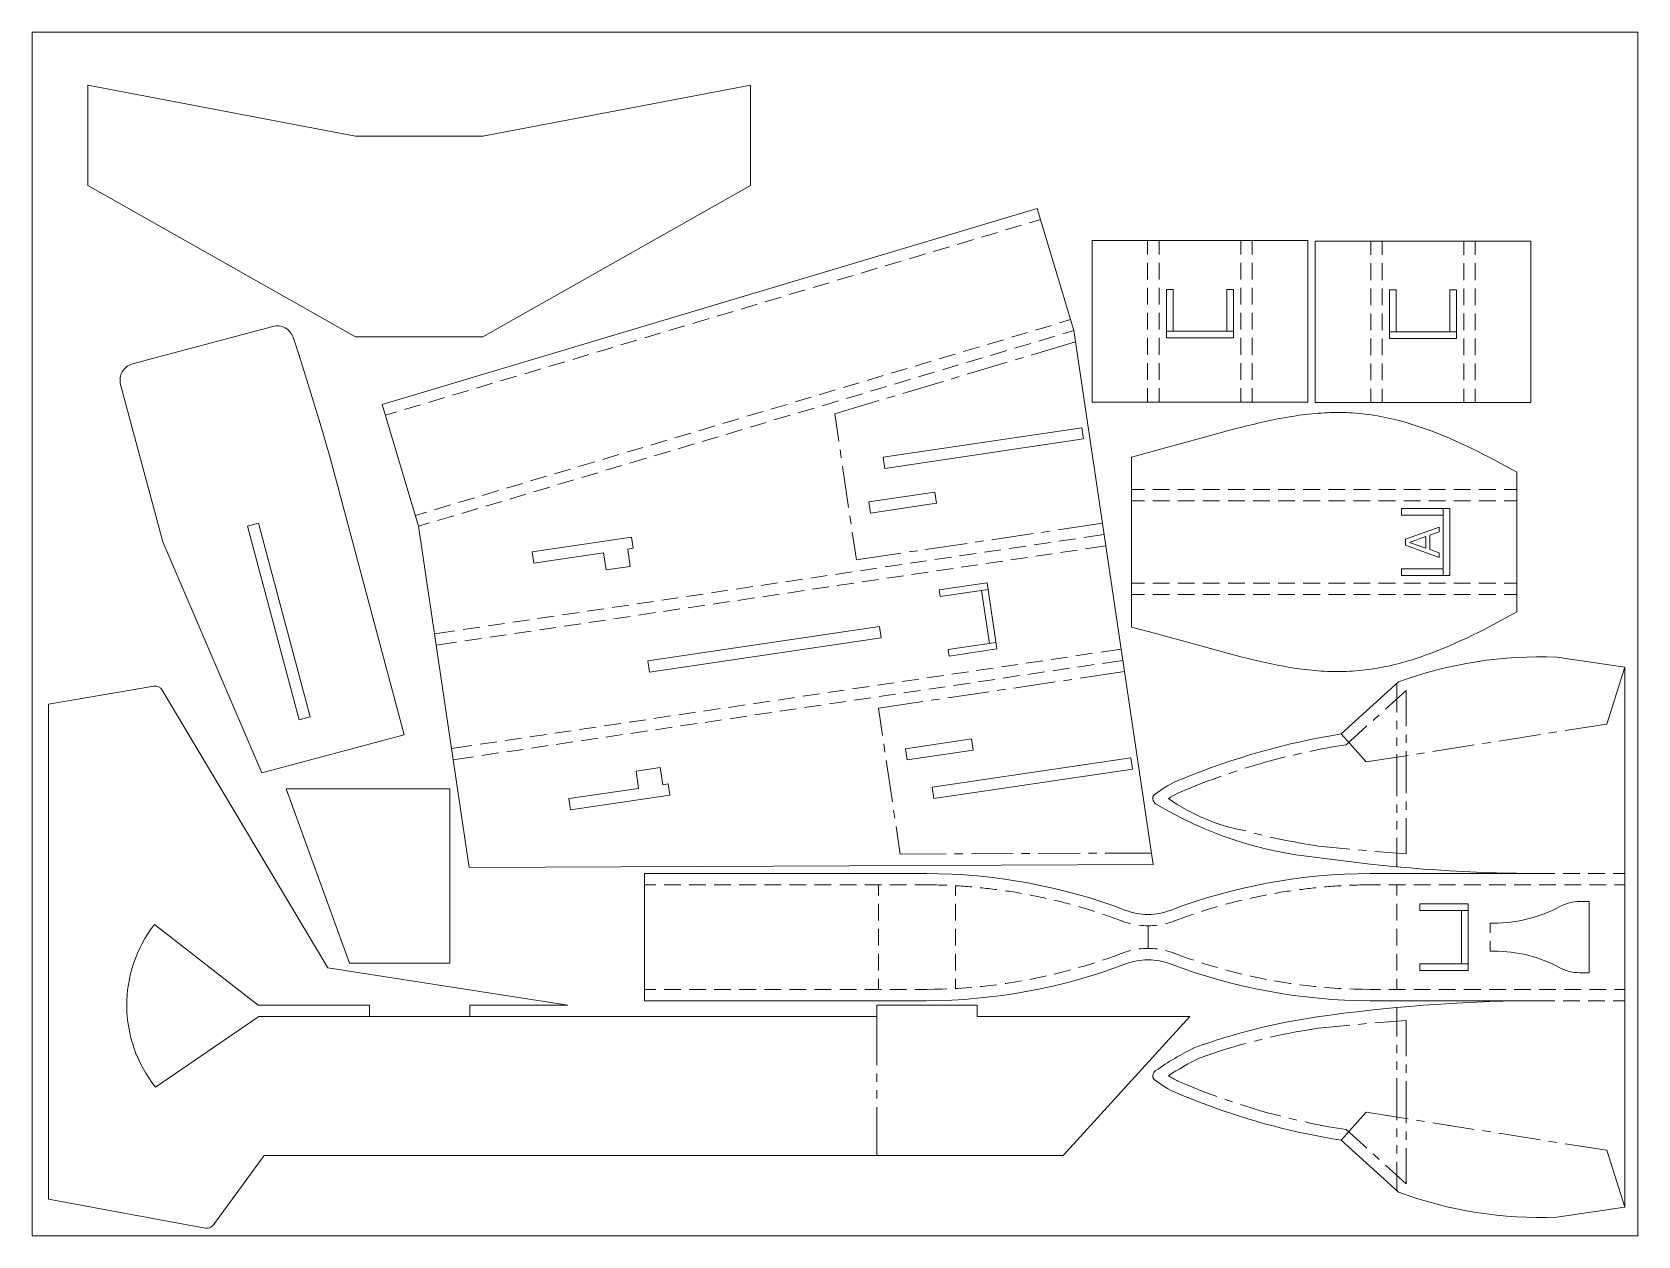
# Model space of a CAD drawing. Header units: inches. Extents: x 0 to 24, y 0 to 18.
import ezdxf

# ---------------------------------------------------------------- set-up
doc = ezdxf.new("R2010")
doc.units = ezdxf.units.IN
doc.header["$MEASUREMENT"] = 0
for name, color, linetype in [('PDF_01 CUT', 7, 'Continuous'), ('PDF_02 SCORE', 1, 'Continuous'), ('PDF_03 CREASE', 5, 'Continuous'), ('PDF_05 REFERENCE', 3, 'Continuous'), ('PDF_91 IMPORT', 7, 'Continuous')]:
    doc.layers.add(name, color=color, linetype=linetype)
doc.layers.add('PDF_23 NOTES', color=144, linetype='Continuous', true_color=0x007094)

msp = doc.modelspace()

# ---------------------------------------------------------------- linework, layer by layer
at = {"lineweight": 0}
for p, q in [((0, 0), (0, 18)), ((0, 18), (24, 18)), ((24, 18), (24, 0)), ((24, 0), (0, 0))]:
    msp.add_line(p, q, dxfattribs=at)
at = {"layer": 'PDF_01 CUT', "color": 18, "lineweight": 0, "true_color": 0x000000}
for points in [[(4.834, 16.442), (0.834, 17.208), (0.834, 15.708), (4.834, 13.441), (6.736, 13.441), (10.737, 15.708), (10.737, 17.208), (6.736, 16.442)], [(16.754, 5.555), (15.569, 13.538), (15.024, 15.36), (5.232, 12.433), (5.777, 10.611), (6.534, 5.511)], [(15.843, 14.883), (19.066, 14.883), (19.066, 12.469), (15.843, 12.469)], [(19.178, 14.874), (22.4, 14.874), (22.4, 12.461), (19.178, 12.461)], [(16.433, 9.104), (16.433, 11.645), (16.796, 11.743), (16.977, 11.793), (17.158, 11.843), (17.521, 11.943), (17.702, 11.993), (17.883, 12.042), (17.974, 12.066), (18.065, 12.09), (18.157, 12.112), (18.248, 12.135), (18.339, 12.156), (18.431, 12.177), (18.523, 12.197), (18.615, 12.215), (18.707, 12.233), (18.8, 12.249), (18.893, 12.263), (18.939, 12.27), (18.986, 12.277), (19.032, 12.283), (19.079, 12.288), (19.126, 12.293), (19.173, 12.297), (19.22, 12.301), (19.267, 12.304), (19.314, 12.307), (19.36, 12.309), (19.407, 12.31), (19.455, 12.312), (19.502, 12.312), (19.548, 12.312), (19.595, 12.311), (19.642, 12.31), (19.69, 12.308), (19.736, 12.305), (19.783, 12.301), (19.83, 12.298), (19.877, 12.293), (19.924, 12.288), (19.97, 12.282), (20.017, 12.275), (20.063, 12.268), (20.11, 12.26), (20.156, 12.252), (20.202, 12.243), (20.248, 12.233), (20.294, 12.223), (20.34, 12.213), (20.385, 12.202), (20.431, 12.19), (20.477, 12.178), (20.522, 12.165), (20.567, 12.152), (20.612, 12.138), (20.657, 12.125), (20.702, 12.11), (20.746, 12.095), (20.835, 12.064), (20.923, 12.032), (21.011, 11.997), (21.098, 11.962), (21.185, 11.926), (21.271, 11.888), (21.356, 11.85), (21.441, 11.81), (21.526, 11.769), (21.611, 11.727), (21.695, 11.685), (21.778, 11.642), (21.861, 11.599), (21.944, 11.555), (22.027, 11.51), (22.191, 11.418), (22.191, 9.331), (22.027, 9.24), (21.944, 9.195), (21.861, 9.151), (21.778, 9.107), (21.695, 9.064), (21.611, 9.022), (21.526, 8.981), (21.441, 8.94), (21.356, 8.901), (21.271, 8.862), (21.185, 8.824), (21.098, 8.788), (21.011, 8.752), (20.923, 8.718), (20.835, 8.686), (20.746, 8.655), (20.702, 8.64), (20.657, 8.625), (20.612, 8.611), (20.567, 8.598), (20.522, 8.585), (20.477, 8.572), (20.431, 8.56), (20.385, 8.548), (20.34, 8.537), (20.294, 8.526), (20.248, 8.516), (20.202, 8.507), (20.156, 8.498), (20.11, 8.49), (20.063, 8.482), (20.017, 8.475), (19.97, 8.468), (19.924, 8.462), (19.877, 8.457), (19.83, 8.453), (19.783, 8.448), (19.736, 8.445), (19.69, 8.442), (19.642, 8.44), (19.595, 8.439), (19.548, 8.438), (19.502, 8.438), (19.455, 8.438), (19.407, 8.439), (19.36, 8.441), (19.314, 8.443), (19.267, 8.446), (19.22, 8.449), (19.173, 8.453), (19.126, 8.457), (19.079, 8.462), (19.032, 8.468), (18.986, 8.473), (18.939, 8.479), (18.893, 8.486), (18.8, 8.501), (18.707, 8.517), (18.615, 8.534), (18.523, 8.553), (18.431, 8.573), (18.339, 8.593), (18.248, 8.615), (18.157, 8.637), (18.065, 8.66), (17.974, 8.683), (17.883, 8.708), (17.702, 8.756), (17.521, 8.806), (17.158, 8.907), (16.977, 8.957), (16.796, 9.006)], [(12.744, 11.476), (12.719, 11.644), (15.687, 12.085), (15.712, 11.916)], [(12.53, 10.808), (13.519, 10.955), (13.494, 11.123), (12.505, 10.976)], [(3.382, 10.658), (3.218, 10.614), (3.993, 7.716), (4.157, 7.76)], [(8.985, 10.282), (8.903, 10.27), (8.941, 10.011), (8.58, 9.958), (8.542, 10.216), (7.501, 10.061), (7.476, 10.23), (8.96, 10.45)], [(9.228, 8.431), (12.69, 8.945), (12.665, 9.113), (9.203, 8.6)], [(13.053, 7.284), (14.042, 7.431), (14.067, 7.263), (13.078, 7.116)], [(9.508, 6.758), (9.426, 6.746), (9.387, 7.004), (9.027, 6.951), (9.065, 6.692), (8.024, 6.538), (8.049, 6.37), (9.533, 6.59)], [(13.452, 6.708), (13.477, 6.54), (16.445, 6.98), (16.42, 7.148)], [(6.243, 6.687), (3.797, 6.687), (4.746, 4.079), (6.243, 4.079)]]:
    msp.add_lwpolyline(points, close=True, dxfattribs=at)
for points in [[(3.598, 13.6, -0.397519), (3.901, 13.436), (3.985, 13.18), (4.067, 12.923), (4.148, 12.666), (4.227, 12.408), (4.305, 12.15), (4.381, 11.891), (4.456, 11.632), (5.562, 7.494), (3.431, 6.923), (1.953, 10.377), (1.323, 12.732, -0.414214), (1.5, 13.038), (3.598, 13.6)], [(22.787, 0.28), (23.804, 0.432), (23.804, 8.502), (22.787, 8.654, 0.098758), (20.423, 8.283), (19.563, 7.505, 0.058742), (17.194, 6.834, 0.084087), (16.77, 6.594, 0.273463), (16.75, 6.531, 0.161172), (16.792, 6.463, 0.112047), (19.205, 5.66), (19.403, 5.633), (19.601, 5.607), (19.798, 5.583), (19.997, 5.56), (20.195, 5.539), (20.394, 5.52), (20.592, 5.502), (20.791, 5.486), (20.99, 5.472), (21.189, 5.46), (21.389, 5.449), (21.588, 5.44), (21.787, 5.432), (21.987, 5.426), (22.186, 5.422), (22.385, 5.419), (22.585, 5.418), (19.997, 5.418, 0.089931), (17.01, 4.868, -0.102971), (16.684, 4.808)], [(1.946, 8.162, 0.310533), (1.817, 8.221), (0.247, 7.95), (0.245, 0.551), (2.587, 0.116, 0.288332), (2.711, 0.165)], [(13.362, 5.418), (9.154, 5.418), (9.154, 3.516), (13.362, 3.516, 0.08976), (16.349, 4.067, -0.102971), (16.675, 4.127), (16.684, 4.127, -0.102971), (17.009, 4.067, 0.0898), (19.997, 3.516), (22.585, 3.516), (22.385, 3.515), (22.186, 3.513), (21.987, 3.509), (21.787, 3.503), (21.588, 3.495), (21.389, 3.486), (21.189, 3.475), (20.99, 3.462), (20.791, 3.448), (20.592, 3.432), (20.394, 3.415), (20.195, 3.395), (19.997, 3.374), (19.798, 3.352), (19.601, 3.328), (19.403, 3.302), (19.205, 3.274)], [(16.676, 4.808, -0.102971), (16.349, 4.868, 0.089931), (13.362, 5.419)], [(21.79, 4.258), (21.846, 4.259, -0.123801), (22.835, 4.01, 0.1238), (23.13, 3.935), (23.27, 3.935), (23.27, 4.999), (23.131, 4.999, 0.1238), (22.835, 4.925, -0.123801), (21.846, 4.677), (21.79, 4.677)], [(1.827, 4.655, 0.34582), (1.843, 2.225), (3.387, 3.28), (12.624, 3.28), (12.624, 3.45), (14.124, 3.45), (14.124, 3.28), (17.302, 3.28), (15.412, 1.2), (3.467, 1.2), (2.71, 0.165)], [(16.792, 2.472, 0.161172), (16.75, 2.404, 0.273463), (16.77, 2.341, 0.084087), (17.194, 2.101), (17.314, 2.052), (17.435, 2.004), (17.556, 1.958), (17.678, 1.914), (17.801, 1.87), (17.924, 1.829), (18.047, 1.789), (18.172, 1.75), (18.296, 1.714), (18.421, 1.678), (18.547, 1.645), (18.673, 1.612), (18.799, 1.581), (18.925, 1.552), (19.052, 1.525), (19.18, 1.499), (19.307, 1.474), (19.435, 1.451), (19.563, 1.43), (20.423, 0.652)]]:
    msp.add_lwpolyline(points, format="xyb", dxfattribs=at)
for points in [[(6.543, 3.28), (6.543, 3.45), (8.008, 3.45), (4.421, 4.006), (1.946, 8.162)], [(16.683, 4.807), (16.675, 4.807)], [(1.827, 4.655), (3.381, 3.45), (5.043, 3.45), (5.043, 3.28)]]:
    msp.add_lwpolyline(points, dxfattribs=at)
for centre, radius, start, end in [((20.56, -6.014), 9.386, 98.2947, 109.8248), ((19.432, -1.34), 4.636, 116.3177, 124.7003), ((22.537, 6.39), 6.114, 249.7851, 272.3456)]:
    msp.add_arc(centre, radius, start, end, dxfattribs=at)
at = {"layer": 'PDF_02 SCORE', "lineweight": 0}
for points in [[(14.908, 15.148), (15.073, 15.197)], [(13.83, 14.826), (14.069, 14.897)], [(14.189, 14.933), (14.429, 15.005)], [(14.549, 15.041), (14.788, 15.112)], [(16.673, 14.676), (16.673, 14.707), (16.673, 14.743), (16.673, 14.779), (16.673, 14.814), (16.673, 14.849), (16.673, 14.883)], [(16.843, 14.676), (16.843, 14.709), (16.843, 14.744), (16.843, 14.78), (16.843, 14.815), (16.843, 14.849), (16.843, 14.883)], [(18.065, 14.676), (18.065, 14.709), (18.065, 14.744), (18.065, 14.78), (18.065, 14.815), (18.065, 14.849), (18.065, 14.883)], [(18.235, 14.676), (18.235, 14.707), (18.235, 14.743), (18.235, 14.779), (18.235, 14.814), (18.235, 14.849), (18.235, 14.883)], [(13.111, 14.611), (13.351, 14.683)], [(13.471, 14.718), (13.71, 14.79)], [(20.008, 14.668), (20.008, 14.699), (20.008, 14.735), (20.008, 14.771), (20.008, 14.806), (20.008, 14.841), (20.008, 14.874)], [(20.178, 14.668), (20.178, 14.7), (20.178, 14.736), (20.178, 14.772), (20.178, 14.806), (20.178, 14.841), (20.178, 14.874)], [(21.4, 14.668), (21.4, 14.7), (21.4, 14.736), (21.4, 14.772), (21.4, 14.806), (21.4, 14.841), (21.4, 14.874)], [(21.57, 14.668), (21.57, 14.699), (21.57, 14.735), (21.57, 14.771), (21.57, 14.806), (21.57, 14.841), (21.57, 14.874)], [(12.393, 14.396), (12.632, 14.468)], [(12.752, 14.504), (12.991, 14.575)], [(16.673, 14.301), (16.673, 14.355), (16.673, 14.436), (16.673, 14.476), (16.673, 14.516), (16.673, 14.551)], [(16.843, 14.301), (16.843, 14.358), (16.843, 14.439), (16.843, 14.479), (16.843, 14.519), (16.843, 14.551)], [(18.065, 14.301), (18.065, 14.358), (18.065, 14.439), (18.065, 14.479), (18.065, 14.519), (18.065, 14.551)], [(18.235, 14.301), (18.235, 14.355), (18.235, 14.436), (18.235, 14.476), (18.235, 14.516), (18.235, 14.551)], [(20.008, 14.293), (20.008, 14.346), (20.008, 14.428), (20.008, 14.468), (20.008, 14.508), (20.008, 14.543)], [(20.178, 14.293), (20.178, 14.35), (20.178, 14.431), (20.178, 14.471), (20.178, 14.51), (20.178, 14.543)], [(21.4, 14.293), (21.4, 14.35), (21.4, 14.431), (21.4, 14.471), (21.4, 14.51), (21.4, 14.543)], [(21.57, 14.293), (21.57, 14.346), (21.57, 14.428), (21.57, 14.468), (21.57, 14.508), (21.57, 14.543)], [(11.674, 14.181), (11.914, 14.253)], [(12.033, 14.289), (12.273, 14.36)], [(16.673, 13.926), (16.673, 13.932), (16.673, 14.018), (16.673, 14.103), (16.673, 14.176)], [(16.843, 13.926), (16.843, 13.936), (16.843, 14.021), (16.843, 14.107), (16.843, 14.176)], [(18.065, 13.926), (18.065, 13.936), (18.065, 14.021), (18.065, 14.107), (18.065, 14.176)], [(18.235, 13.926), (18.235, 13.932), (18.235, 14.018), (18.235, 14.103), (18.235, 14.176)], [(20.008, 13.918), (20.008, 13.923), (20.008, 14.009), (20.008, 14.095), (20.008, 14.168)], [(20.178, 13.918), (20.178, 13.927), (20.178, 14.013), (20.178, 14.099), (20.178, 14.168)], [(21.4, 13.918), (21.4, 13.927), (21.4, 14.013), (21.4, 14.099), (21.4, 14.168)], [(21.57, 13.918), (21.57, 13.923), (21.57, 14.009), (21.57, 14.095), (21.57, 14.168)], [(10.596, 13.859), (10.836, 13.931)], [(10.955, 13.967), (11.195, 14.038)], [(11.315, 14.074), (11.554, 14.146)], [(9.877, 13.644), (10.117, 13.716)], [(10.237, 13.752), (10.476, 13.823)], [(15.355, 13.651), (15.52, 13.701)], [(16.673, 13.551), (16.673, 13.588), (16.673, 13.673), (16.673, 13.759), (16.673, 13.801)], [(16.843, 13.551), (16.843, 13.591), (16.843, 13.677), (16.843, 13.763), (16.843, 13.801)], [(18.065, 13.551), (18.065, 13.591), (18.065, 13.677), (18.065, 13.763), (18.065, 13.801)], [(18.235, 13.551), (18.235, 13.588), (18.235, 13.673), (18.235, 13.759), (18.235, 13.801)], [(20.008, 13.543), (20.008, 13.579), (20.008, 13.665), (20.008, 13.751), (20.008, 13.793)], [(20.178, 13.543), (20.178, 13.583), (20.178, 13.668), (20.178, 13.754), (20.178, 13.793)], [(21.4, 13.543), (21.4, 13.583), (21.4, 13.668), (21.4, 13.754), (21.4, 13.793)], [(21.57, 13.543), (21.57, 13.579), (21.57, 13.665), (21.57, 13.751), (21.57, 13.793)], [(9.159, 13.43), (9.398, 13.501)], [(9.518, 13.537), (9.758, 13.609)], [(14.637, 13.436), (14.876, 13.508)], [(14.996, 13.544), (15.235, 13.615)], [(15.045, 13.381), (15.284, 13.453)], [(15.404, 13.488), (15.569, 13.538)], [(8.44, 13.215), (8.68, 13.286)], [(8.799, 13.322), (9.039, 13.394)], [(13.918, 13.222), (14.158, 13.293)], [(14.277, 13.329), (14.517, 13.401)], [(14.326, 13.166), (14.566, 13.238)], [(14.685, 13.274), (14.925, 13.345)], [(16.673, 13.176), (16.673, 13.215), (16.673, 13.255), (16.673, 13.336), (16.673, 13.419), (16.673, 13.426)], [(16.843, 13.176), (16.843, 13.177), (16.843, 13.217), (16.843, 13.257), (16.843, 13.339), (16.843, 13.422), (16.843, 13.426)], [(18.065, 13.176), (18.065, 13.177), (18.065, 13.217), (18.065, 13.257), (18.065, 13.339), (18.065, 13.422), (18.065, 13.426)], [(18.235, 13.176), (18.235, 13.215), (18.235, 13.255), (18.235, 13.336), (18.235, 13.419), (18.235, 13.426)], [(20.008, 13.168), (20.008, 13.206), (20.008, 13.246), (20.008, 13.328), (20.008, 13.411), (20.008, 13.418)], [(20.178, 13.168), (20.178, 13.169), (20.178, 13.208), (20.178, 13.249), (20.178, 13.331), (20.178, 13.413), (20.178, 13.418)], [(21.4, 13.168), (21.4, 13.169), (21.4, 13.208), (21.4, 13.249), (21.4, 13.331), (21.4, 13.413), (21.4, 13.418)], [(21.57, 13.168), (21.57, 13.206), (21.57, 13.246), (21.57, 13.328), (21.57, 13.411), (21.57, 13.418)], [(7.362, 12.892), (7.601, 12.964)], [(7.721, 13), (7.961, 13.071)], [(8.08, 13.107), (8.32, 13.179)], [(12.84, 12.899), (13.08, 12.971)], [(13.199, 13.007), (13.439, 13.078)], [(13.559, 13.114), (13.798, 13.186)], [(13.607, 12.951), (13.847, 13.023)], [(13.967, 13.059), (14.206, 13.13)], [(16.673, 12.801), (16.673, 12.808), (16.673, 12.842), (16.673, 12.876), (16.673, 12.911), (16.673, 12.948), (16.673, 12.984), (16.673, 13.021), (16.673, 13.051)], [(16.843, 12.801), (16.843, 12.809), (16.843, 12.843), (16.843, 12.878), (16.843, 12.913), (16.843, 12.949), (16.843, 12.985), (16.843, 13.023), (16.843, 13.051)], [(18.065, 12.801), (18.065, 12.809), (18.065, 12.843), (18.065, 12.878), (18.065, 12.913), (18.065, 12.949), (18.065, 12.985), (18.065, 13.023), (18.065, 13.051)], [(18.235, 12.801), (18.235, 12.808), (18.235, 12.842), (18.235, 12.876), (18.235, 12.911), (18.235, 12.948), (18.235, 12.984), (18.235, 13.021), (18.235, 13.051)], [(20.008, 12.793), (20.008, 12.8), (20.008, 12.833), (20.008, 12.868), (20.008, 12.903), (20.008, 12.939), (20.008, 12.976), (20.008, 13.013), (20.008, 13.043)], [(20.178, 12.793), (20.178, 12.801), (20.178, 12.835), (20.178, 12.869), (20.178, 12.905), (20.178, 12.941), (20.178, 12.977), (20.178, 13.014), (20.178, 13.043)], [(21.4, 12.793), (21.4, 12.801), (21.4, 12.835), (21.4, 12.869), (21.4, 12.905), (21.4, 12.941), (21.4, 12.977), (21.4, 13.014), (21.4, 13.043)], [(21.57, 12.793), (21.57, 12.8), (21.57, 12.833), (21.57, 12.868), (21.57, 12.903), (21.57, 12.939), (21.57, 12.976), (21.57, 13.013), (21.57, 13.043)], [(6.643, 12.678), (6.883, 12.749)], [(7.002, 12.785), (7.242, 12.857)], [(12.121, 12.685), (12.361, 12.756)], [(12.481, 12.792), (12.72, 12.864)], [(12.889, 12.737), (13.128, 12.808)], [(13.248, 12.844), (13.488, 12.916)], [(5.924, 12.463), (6.164, 12.534)], [(6.284, 12.57), (6.523, 12.642)], [(11.403, 12.47), (11.642, 12.541)], [(11.762, 12.577), (12.002, 12.649)], [(11.811, 12.414), (12.05, 12.486)], [(12.17, 12.522), (12.41, 12.593)], [(12.529, 12.629), (12.769, 12.701)], [(16.673, 12.469), (16.673, 12.492), (16.673, 12.516), (16.673, 12.541), (16.673, 12.567), (16.673, 12.594), (16.673, 12.622), (16.673, 12.651), (16.673, 12.676)], [(16.843, 12.469), (16.843, 12.492), (16.843, 12.516), (16.843, 12.541), (16.843, 12.568), (16.843, 12.595), (16.843, 12.623), (16.843, 12.651), (16.843, 12.676)], [(18.065, 12.469), (18.065, 12.492), (18.065, 12.516), (18.065, 12.541), (18.065, 12.568), (18.065, 12.595), (18.065, 12.623), (18.065, 12.651), (18.065, 12.676)], [(18.235, 12.469), (18.235, 12.492), (18.235, 12.516), (18.235, 12.541), (18.235, 12.567), (18.235, 12.594), (18.235, 12.622), (18.235, 12.651), (18.235, 12.676)], [(20.008, 12.461), (20.008, 12.484), (20.008, 12.508), (20.008, 12.533), (20.008, 12.559), (20.008, 12.586), (20.008, 12.614), (20.008, 12.643), (20.008, 12.668)], [(20.178, 12.461), (20.178, 12.484), (20.178, 12.508), (20.178, 12.533), (20.178, 12.559), (20.178, 12.586), (20.178, 12.614), (20.178, 12.643), (20.178, 12.668)], [(21.4, 12.461), (21.4, 12.484), (21.4, 12.508), (21.4, 12.533), (21.4, 12.559), (21.4, 12.586), (21.4, 12.614), (21.4, 12.643), (21.4, 12.668)], [(21.57, 12.461), (21.57, 12.484), (21.57, 12.508), (21.57, 12.533), (21.57, 12.559), (21.57, 12.586), (21.57, 12.614), (21.57, 12.643), (21.57, 12.668)], [(5.28, 12.27), (5.445, 12.32)], [(5.565, 12.355), (5.805, 12.427)], [(10.684, 12.255), (10.924, 12.327)], [(11.043, 12.362), (11.283, 12.434)], [(11.092, 12.2), (11.332, 12.271)], [(11.451, 12.307), (11.691, 12.379)], [(9.606, 11.933), (9.846, 12.004)], [(9.965, 12.04), (10.205, 12.112)], [(10.325, 12.148), (10.564, 12.219)], [(10.373, 11.985), (10.613, 12.056)], [(10.733, 12.092), (10.972, 12.164)], [(8.887, 11.718), (9.127, 11.79)], [(9.247, 11.825), (9.486, 11.897)], [(9.655, 11.77), (9.894, 11.842)], [(10.014, 11.877), (10.254, 11.949)], [(8.168, 11.503), (8.408, 11.575)], [(8.528, 11.61), (8.767, 11.682)], [(8.936, 11.555), (9.176, 11.627)], [(9.295, 11.663), (9.535, 11.734)], [(7.45, 11.288), (7.689, 11.36)], [(7.809, 11.396), (8.049, 11.467)], [(7.858, 11.233), (8.097, 11.304)], [(8.217, 11.34), (8.457, 11.412)], [(8.576, 11.448), (8.816, 11.519)], [(6.731, 11.073), (6.971, 11.145)], [(7.09, 11.181), (7.33, 11.252)], [(7.139, 11.018), (7.379, 11.09)], [(7.498, 11.125), (7.738, 11.197)], [(5.728, 10.774), (5.893, 10.823)], [(6.013, 10.859), (6.252, 10.93)], [(6.372, 10.966), (6.611, 11.038)], [(6.421, 10.803), (6.66, 10.875)], [(6.78, 10.911), (7.019, 10.982)], [(5.777, 10.611), (5.941, 10.66)], [(6.061, 10.696), (6.301, 10.767)], [(15.223, 10.369), (14.976, 10.332)], [(15.594, 10.424), (15.346, 10.387)], [(16.022, 10.487), (15.717, 10.442)], [(13.368, 10.093), (13.121, 10.057)], [(13.739, 10.149), (13.492, 10.112)], [(14.11, 10.203), (13.863, 10.167)], [(14.481, 10.259), (14.234, 10.222)], [(14.259, 10.054), (14.506, 10.09)], [(14.852, 10.314), (14.605, 10.277)], [(14.63, 10.109), (14.877, 10.146)], [(15.001, 10.164), (15.248, 10.201)], [(15.371, 10.219), (15.619, 10.256)], [(15.742, 10.274), (16.047, 10.319)], [(11.884, 9.873), (11.637, 9.836)], [(12.255, 9.928), (12.008, 9.892)], [(12.626, 9.983), (12.379, 9.946)], [(12.997, 10.038), (12.75, 10.002)], [(12.775, 9.833), (13.022, 9.87)], [(13.145, 9.889), (13.393, 9.925)], [(13.517, 9.943), (13.764, 9.98)], [(13.888, 9.999), (14.135, 10.036)], [(10.4, 9.653), (10.153, 9.616)], [(10.771, 9.708), (10.524, 9.671)], [(11.142, 9.763), (10.895, 9.726)], [(11.513, 9.818), (11.266, 9.781)], [(11.291, 9.613), (11.538, 9.65)], [(11.662, 9.668), (11.909, 9.705)], [(12.033, 9.723), (12.28, 9.76)], [(12.404, 9.778), (12.651, 9.815)], [(8.546, 9.377), (8.298, 9.341)], [(8.917, 9.433), (8.669, 9.396)], [(9.287, 9.488), (9.04, 9.451)], [(9.658, 9.542), (9.411, 9.506)], [(9.436, 9.338), (9.683, 9.375)], [(10.029, 9.598), (9.782, 9.561)], [(9.807, 9.393), (10.054, 9.429)], [(10.178, 9.448), (10.425, 9.485)], [(10.549, 9.503), (10.796, 9.54)], [(10.92, 9.558), (11.167, 9.595)], [(7.062, 9.157), (6.814, 9.12)], [(7.432, 9.212), (7.185, 9.176)], [(7.803, 9.267), (7.556, 9.231)], [(8.174, 9.322), (7.927, 9.286)], [(7.952, 9.117), (8.199, 9.154)], [(8.323, 9.173), (8.57, 9.209)], [(8.694, 9.228), (8.941, 9.264)], [(9.065, 9.282), (9.312, 9.319)], [(6.32, 9.047), (6.015, 9.002)], [(6.691, 9.102), (6.443, 9.066)], [(6.468, 8.897), (6.716, 8.934)], [(6.839, 8.952), (7.086, 8.989)], [(7.21, 9.007), (7.457, 9.044)], [(7.581, 9.062), (7.828, 9.099)], [(6.04, 8.834), (6.345, 8.879)], [(15.477, 8.655), (15.23, 8.619)], [(15.848, 8.711), (15.601, 8.674)], [(16.276, 8.774), (15.972, 8.729)], [(13.994, 8.435), (13.746, 8.398)], [(14.364, 8.49), (14.117, 8.454)], [(14.735, 8.545), (14.488, 8.508)], [(15.106, 8.6), (14.859, 8.564)], [(15.131, 8.432), (14.884, 8.395)], [(15.502, 8.487), (15.255, 8.451)], [(15.873, 8.542), (15.626, 8.505)], [(16.301, 8.606), (15.997, 8.561)], [(12.509, 8.215), (12.262, 8.178)], [(12.88, 8.27), (12.633, 8.233)], [(13.251, 8.325), (13.004, 8.288)], [(13.622, 8.38), (13.375, 8.343)], [(13.648, 8.212), (13.4, 8.175)], [(14.018, 8.267), (13.771, 8.23)], [(14.389, 8.322), (14.142, 8.285)], [(14.76, 8.377), (14.513, 8.34)], [(10.655, 7.939), (10.407, 7.903)], [(11.026, 7.994), (10.778, 7.958)], [(11.397, 8.05), (11.149, 8.013)], [(11.768, 8.105), (11.52, 8.068)], [(11.793, 7.937), (11.545, 7.9)], [(12.139, 8.16), (11.891, 8.123)], [(12.163, 7.991), (11.916, 7.955)], [(12.534, 8.047), (12.287, 8.01)], [(12.905, 8.102), (12.658, 8.065)], [(13.276, 8.157), (13.029, 8.12)], [(9.171, 7.719), (8.923, 7.682)], [(9.542, 7.774), (9.294, 7.738)], [(9.913, 7.829), (9.665, 7.793)], [(10.283, 7.884), (10.037, 7.848)], [(10.309, 7.716), (10.061, 7.679)], [(10.68, 7.771), (10.432, 7.734)], [(11.051, 7.826), (10.803, 7.79)], [(11.422, 7.881), (11.174, 7.845)], [(7.316, 7.444), (7.069, 7.407)], [(7.687, 7.499), (7.44, 7.462)], [(8.058, 7.554), (7.811, 7.517)], [(8.429, 7.609), (8.181, 7.572)], [(8.454, 7.441), (8.206, 7.404)], [(8.8, 7.664), (8.552, 7.627)], [(8.825, 7.496), (8.577, 7.459)], [(9.196, 7.551), (8.948, 7.514)], [(9.567, 7.606), (9.319, 7.569)], [(9.938, 7.661), (9.69, 7.625)], [(6.574, 7.334), (6.269, 7.288)], [(6.945, 7.389), (6.698, 7.352)], [(6.97, 7.221), (6.723, 7.184)], [(7.341, 7.275), (7.094, 7.239)], [(7.712, 7.331), (7.465, 7.294)], [(8.083, 7.386), (7.835, 7.349)], [(6.599, 7.165), (6.295, 7.12)], [(22.585, 5.418), (22.757, 5.418)], [(22.882, 5.418), (23.132, 5.418)], [(23.257, 5.418), (23.507, 5.418)], [(23.632, 5.418), (23.804, 5.418)], [(9.154, 5.248), (9.32, 5.248)], [(9.445, 5.248), (9.695, 5.248)], [(9.82, 5.248), (10.07, 5.248)], [(10.195, 5.248), (10.445, 5.248)], [(10.57, 5.248), (10.82, 5.248)], [(10.945, 5.248), (11.195, 5.248)], [(11.32, 5.248), (11.57, 5.248)], [(11.695, 5.248), (11.945, 5.248)], [(12.07, 5.248), (12.32, 5.248)], [(12.445, 5.248), (12.695, 5.248)], [(12.649, 5.092), (12.649, 5.248)], [(12.82, 5.248), (13.07, 5.248)], [(13.195, 5.248), (13.361, 5.248)], [(13.799, 5.236), (13.799, 5.092)], [(20.151, 5.248), (19.997, 5.248)], [(20.526, 5.248), (20.276, 5.248)], [(20.399, 5.092), (20.399, 5.248)], [(20.901, 5.248), (20.651, 5.248)], [(21.276, 5.248), (21.026, 5.248)], [(21.651, 5.248), (21.401, 5.248)], [(22.026, 5.248), (21.776, 5.248)], [(22.401, 5.248), (22.151, 5.248)], [(22.776, 5.248), (22.526, 5.248)], [(23.151, 5.248), (22.901, 5.248)], [(23.526, 5.248), (23.276, 5.248)], [(23.804, 5.248), (23.651, 5.248)], [(12.649, 4.717), (12.649, 4.967)], [(13.799, 4.967), (13.799, 4.717)], [(20.399, 4.717), (20.399, 4.967)], [(12.649, 4.342), (12.649, 4.592)], [(13.799, 4.592), (13.799, 4.342)], [(20.399, 4.342), (20.399, 4.592)], [(21.79, 4.677), (21.79, 4.53)], [(21.79, 4.405), (21.79, 4.258)], [(12.649, 3.967), (12.649, 4.217)], [(13.799, 4.217), (13.799, 3.967)], [(15.64, 4.011), (15.722, 4.034), (15.836, 4.069), (15.879, 4.083)], [(15.998, 4.122), (16.064, 4.144), (16.176, 4.184), (16.289, 4.226)], [(17.07, 4.226), (17.182, 4.184), (17.295, 4.144), (17.361, 4.122)], [(17.48, 4.083), (17.522, 4.069), (17.637, 4.034), (17.719, 4.011)], [(20.399, 3.967), (20.399, 4.217)], [(12.649, 3.686), (12.649, 3.842)], [(13.799, 3.842), (13.799, 3.699)], [(14.911, 3.836), (15.026, 3.859), (15.143, 3.884), (15.156, 3.887)], [(15.277, 3.915), (15.376, 3.939), (15.491, 3.969), (15.52, 3.977)], [(17.839, 3.977), (17.867, 3.969), (17.983, 3.939), (18.081, 3.915)], [(18.203, 3.887), (18.216, 3.884), (18.333, 3.859), (18.448, 3.836)], [(20.399, 3.686), (20.399, 3.842)], [(9.154, 3.686), (9.32, 3.686)], [(9.445, 3.686), (9.695, 3.686)], [(9.82, 3.686), (10.07, 3.686)], [(10.195, 3.686), (10.445, 3.686)], [(10.57, 3.686), (10.82, 3.686)], [(10.945, 3.686), (11.195, 3.686)], [(11.32, 3.686), (11.57, 3.686)], [(11.695, 3.686), (11.945, 3.686)], [(12.07, 3.686), (12.32, 3.686)], [(12.445, 3.686), (12.695, 3.686)], [(12.82, 3.686), (13.07, 3.686)], [(13.195, 3.686), (13.361, 3.686), (13.481, 3.687), (13.601, 3.69), (13.67, 3.693)], [(13.795, 3.699), (13.84, 3.701), (13.959, 3.709), (14.044, 3.716)], [(14.169, 3.728), (14.198, 3.731), (14.317, 3.744), (14.417, 3.756)], [(14.541, 3.774), (14.554, 3.776), (14.673, 3.794), (14.788, 3.814)], [(18.571, 3.814), (18.686, 3.794), (18.805, 3.776), (18.818, 3.774)], [(18.942, 3.756), (19.042, 3.744), (19.161, 3.731), (19.19, 3.728)], [(19.314, 3.716), (19.399, 3.709), (19.519, 3.701), (19.564, 3.699)], [(19.688, 3.693), (19.758, 3.69), (19.878, 3.687), (19.998, 3.686)], [(20.151, 3.686), (19.997, 3.686)], [(20.526, 3.686), (20.276, 3.686)], [(20.901, 3.686), (20.651, 3.686)], [(21.276, 3.686), (21.026, 3.686)], [(21.651, 3.686), (21.401, 3.686)], [(22.026, 3.686), (21.776, 3.686)], [(22.401, 3.686), (22.151, 3.686)], [(22.776, 3.686), (22.526, 3.686)], [(23.151, 3.686), (22.901, 3.686)], [(23.526, 3.686), (23.276, 3.686)], [(23.804, 3.686), (23.651, 3.686)], [(22.585, 3.516), (22.757, 3.516)], [(22.882, 3.516), (23.132, 3.516)], [(23.257, 3.516), (23.507, 3.516)], [(23.632, 3.516), (23.804, 3.516)]]:
    msp.add_lwpolyline(points, dxfattribs=at)
at = {"layer": 'PDF_02 SCORE', "color": 1, "lineweight": 0}
for points in [[(16.624, 11.16), (16.433, 11.16)], [(16.999, 11.16), (16.749, 11.16)], [(17.374, 11.16), (17.124, 11.16)], [(17.749, 11.16), (17.499, 11.16)], [(18.124, 11.16), (17.874, 11.16)], [(18.499, 11.16), (18.249, 11.16)], [(18.874, 11.16), (18.624, 11.16)], [(19.25, 11.16), (18.999, 11.16)], [(19.625, 11.16), (19.375, 11.16)], [(20, 11.16), (19.75, 11.16)], [(20.375, 11.16), (20.125, 11.16)], [(20.75, 11.16), (20.5, 11.16)], [(21.125, 11.16), (20.875, 11.16)], [(21.5, 11.16), (21.25, 11.16)], [(21.875, 11.16), (21.625, 11.16)], [(22.191, 11.16), (22, 11.16)], [(16.624, 10.99), (16.433, 10.99)], [(16.999, 10.99), (16.749, 10.99)], [(17.374, 10.99), (17.124, 10.99)], [(17.749, 10.99), (17.499, 10.99)], [(18.124, 10.99), (17.874, 10.99)], [(18.499, 10.99), (18.249, 10.99)], [(18.874, 10.99), (18.624, 10.99)], [(19.25, 10.99), (18.999, 10.99)], [(19.625, 10.99), (19.375, 10.99)], [(20, 10.99), (19.75, 10.99)], [(20.375, 10.99), (20.125, 10.99)], [(20.75, 10.99), (20.5, 10.99)], [(21.125, 10.99), (20.875, 10.99)], [(21.5, 10.99), (21.25, 10.99)], [(21.875, 10.99), (21.625, 10.99)], [(22.191, 10.99), (22, 10.99)], [(16.624, 9.76), (16.433, 9.76)], [(16.999, 9.76), (16.749, 9.76)], [(17.374, 9.76), (17.124, 9.76)], [(17.749, 9.76), (17.499, 9.76)], [(18.124, 9.76), (17.874, 9.76)], [(18.499, 9.76), (18.249, 9.76)], [(18.874, 9.76), (18.624, 9.76)], [(19.25, 9.76), (18.999, 9.76)], [(19.625, 9.76), (19.375, 9.76)], [(20, 9.76), (19.75, 9.76)], [(20.375, 9.76), (20.125, 9.76)], [(20.75, 9.76), (20.5, 9.76)], [(21.125, 9.76), (20.875, 9.76)], [(21.5, 9.76), (21.25, 9.76)], [(21.875, 9.76), (21.625, 9.76)], [(22.191, 9.76), (22, 9.76)], [(16.624, 9.59), (16.433, 9.59)], [(16.999, 9.59), (16.749, 9.59)], [(17.374, 9.59), (17.124, 9.59)], [(17.749, 9.59), (17.499, 9.59)], [(18.124, 9.59), (17.874, 9.59)], [(18.499, 9.59), (18.249, 9.59)], [(18.874, 9.59), (18.624, 9.59)], [(19.25, 9.59), (18.999, 9.59)], [(19.625, 9.59), (19.375, 9.59)], [(20, 9.59), (19.75, 9.59)], [(20.375, 9.59), (20.125, 9.59)], [(20.75, 9.59), (20.5, 9.59)], [(21.125, 9.59), (20.875, 9.59)], [(21.5, 9.59), (21.25, 9.59)], [(21.875, 9.59), (21.625, 9.59)], [(22.191, 9.59), (22, 9.59)]]:
    msp.add_lwpolyline(points, dxfattribs=at)
at = {"layer": 'PDF_02 SCORE', "lineweight": 0}
for points in [[(16.54, 4.645, 0.03544), (16.68, 4.638, 0.03544), (16.819, 4.645)], [(16.819, 4.29, 0.03544), (16.679, 4.297), (16.679, 4.637)]]:
    msp.add_lwpolyline(points, format="xyb", dxfattribs=at)
for centre, radius, start, end in [((13.337, -3.095), 8.344, 87.7096, 89.8295), ((13.337, -3.094), 8.343, 85.1331, 86.8524), ((13.337, -3.092), 8.34, 82.5564, 84.2761), ((13.337, -3.092), 8.341, 79.9803, 81.6999), ((13.337, -3.092), 8.34, 77.404, 79.1238), ((20.022, -3.092), 8.34, 100.8762, 102.596), ((20.022, -3.092), 8.341, 98.3001, 100.0197), ((20.022, -3.092), 8.34, 95.7239, 97.4436), ((20.022, -3.094), 8.343, 93.1476, 94.8669), ((20.022, -3.095), 8.344, 90.1705, 92.2904), ((13.337, -3.091), 8.34, 74.8276, 76.5474), ((13.338, -3.091), 8.34, 72.2513, 73.9712), ((13.337, -3.094), 8.342, 69.2743, 71.3947), ((20.022, -3.094), 8.342, 108.6053, 110.7257), ((20.022, -3.094), 8.343, 106.0291, 107.7428), ((20.021, -3.091), 8.34, 103.4526, 105.1724), ((16.657, 5.622), 0.984, 247.8186, 255.9375), ((16.703, 5.622), 0.984, 284.0625, 292.1814), ((16.657, 3.313), 0.984, 104.0625, 112.1814), ((16.657, 3.313), 0.984, 88.6652, 96.784), ((16.703, 3.313), 0.984, 67.8186, 75.9375)]:
    msp.add_arc(centre, radius, start, end, dxfattribs=at)
at = {"layer": 'PDF_03 CREASE', "color": 4, "lineweight": 0}
for points in [[(20.399, 7.827), (20.399, 8.26)], [(20.399, 7.577), (20.399, 7.702)], [(20.399, 7.327), (20.399, 7.452)], [(20.399, 6.577), (20.399, 7.202)], [(20.399, 6.327), (20.399, 6.452)], [(20.399, 6.077), (20.399, 6.202)], [(20.399, 5.52), (20.399, 5.952)], [(20.399, 3.415), (20.399, 2.982)], [(20.399, 2.857), (20.399, 2.732)], [(20.399, 2.607), (20.399, 2.482)], [(20.399, 2.357), (20.399, 1.732)], [(20.399, 1.607), (20.399, 1.482)], [(20.399, 1.357), (20.399, 1.232)], [(20.399, 1.107), (20.399, 0.675)]]:
    msp.add_lwpolyline(points, dxfattribs=at)
at = {"layer": 'PDF_03 CREASE', "color": 1, "lineweight": 0}
for points in [[(12.624, 3.28), (12.624, 2.553)], [(12.624, 2.428), (12.624, 2.303)], [(12.624, 2.178), (12.624, 2.052)], [(12.624, 1.927), (12.624, 1.2)]]:
    msp.add_lwpolyline(points, dxfattribs=at)
at = {"layer": 'PDF_05 REFERENCE', "color": 4, "lineweight": 0}
for points in [[(14.933, 13.17), (15.594, 13.368)], [(13.975, 12.884), (14.573, 13.063)], [(14.693, 13.099), (14.813, 13.134)], [(13.016, 12.597), (13.615, 12.776)], [(13.735, 12.812), (13.855, 12.848)], [(12.057, 11.881), (11.996, 12.292), (12.657, 12.49)], [(12.777, 12.526), (12.897, 12.562)], [(12.093, 11.634), (12.075, 11.757)], [(12.203, 10.892), (12.111, 11.51)], [(12.24, 10.644), (12.222, 10.768)], [(15.997, 10.656), (15.333, 10.557)], [(12.983, 10.208), (12.32, 10.11), (12.258, 10.521)], [(13.973, 10.355), (13.354, 10.263)], [(14.22, 10.392), (14.097, 10.373)], [(14.962, 10.502), (14.344, 10.41)], [(15.209, 10.538), (15.086, 10.52)], [(13.231, 10.245), (13.107, 10.227)], [(16.326, 8.438), (15.662, 8.339)], [(22.912, 7.555), (23.537, 7.654), (23.804, 8.502)], [(14.549, 8.174), (14.426, 8.155)], [(15.291, 8.284), (14.673, 8.192)], [(15.539, 8.321), (15.415, 8.302)], [(13.313, 7.99), (12.649, 7.892), (12.71, 7.481)], [(13.56, 8.027), (13.436, 8.009)], [(14.302, 8.137), (13.684, 8.045)], [(20.228, 7.876), (20.538, 8.156), (20.538, 7.622)], [(20.042, 7.708), (20.135, 7.792)], [(19.563, 7.505), (19.941, 7.087), (20.566, 7.185)], [(20.538, 7.497), (20.538, 7.372)], [(21.924, 7.399), (22.542, 7.497)], [(22.665, 7.516), (22.789, 7.536)], [(12.728, 7.357), (12.747, 7.233)], [(18.973, 7.218), (18.851, 7.19)], [(20.538, 7.247), (20.538, 6.622)], [(20.689, 7.205), (20.813, 7.224)], [(20.936, 7.244), (21.554, 7.341)], [(21.677, 7.361), (21.801, 7.38)], [(12.765, 7.11), (12.857, 6.491)], [(18.009, 6.954), (17.89, 6.915)], [(20.538, 6.497), (20.538, 6.372)], [(12.875, 6.367), (12.894, 6.244)], [(20.068, 5.75), (20.275, 5.732), (20.538, 5.712), (20.538, 6.247)], [(12.912, 6.12), (12.973, 5.709), (13.663, 5.712)], [(18.263, 6.023), (18.264, 6.023), (18.383, 5.993), (18.384, 5.993)], [(18.506, 5.964), (18.623, 5.938), (18.743, 5.913), (18.863, 5.89), (18.984, 5.868), (19.105, 5.848), (19.226, 5.829), (19.488, 5.803), (19.695, 5.783)], [(19.819, 5.772), (19.944, 5.761)], [(13.788, 5.712), (13.913, 5.713)], [(14.039, 5.714), (14.663, 5.716)], [(14.788, 5.717), (14.913, 5.717)], [(15.038, 5.718), (15.663, 5.721)], [(15.788, 5.721), (15.914, 5.722)], [(16.038, 5.722), (16.729, 5.725)], [(19.695, 3.151), (19.488, 3.132), (19.226, 3.105)], [(19.944, 3.174), (19.819, 3.163)], [(20.538, 2.688), (20.538, 3.222), (20.275, 3.202), (20.068, 3.185)], [(20.538, 2.438), (20.538, 2.563)], [(20.538, 1.688), (20.538, 2.313)], [(17.824, 2.043), (17.86, 2.03), (17.942, 2.003)], [(18.061, 1.963), (18.109, 1.948), (18.234, 1.909), (18.36, 1.872), (18.486, 1.837), (18.613, 1.803), (18.662, 1.79)], [(18.783, 1.76), (18.868, 1.74), (18.905, 1.732)], [(19.026, 1.704), (19.124, 1.683), (19.252, 1.658), (19.381, 1.633), (19.51, 1.611), (19.64, 1.59), (19.95, 1.31)], [(19.563, 1.43), (19.941, 1.848), (20.566, 1.749)], [(20.689, 1.73), (20.813, 1.71)], [(20.936, 1.691), (21.554, 1.593)], [(20.538, 1.438), (20.538, 1.563)], [(21.677, 1.574), (21.801, 1.555)], [(21.924, 1.535), (22.542, 1.438)], [(20.042, 1.226), (20.135, 1.142)], [(20.228, 1.058), (20.538, 0.778), (20.538, 1.313)], [(22.665, 1.418), (22.789, 1.399)], [(22.912, 1.379), (23.537, 1.281), (23.804, 0.432)]]:
    msp.add_lwpolyline(points, dxfattribs=at)
for points in [[(19.095, 7.245, -0.013375), (19.64, 7.345), (19.95, 7.625)], [(17.772, 6.874, 0.013375), (17.255, 6.675, 0.059247), (16.983, 6.539, 0.107877), (18.142, 6.055)], [(16.983, 2.395, 0.031913), (17.126, 2.314), (17.247, 2.263), (17.368, 2.213), (17.49, 2.165), (17.613, 2.119), (17.706, 2.085)]]:
    msp.add_lwpolyline(points, format="xyb", dxfattribs=at)
for centre, radius, start, end in [((21.224, -2.879), 10.346, 103.9471, 107.4134), ((20.561, -6.017), 9.219, 103.6562, 104.4305), ((20.56, -6.014), 9.217, 98.3167, 102.8759), ((19.432, -1.34), 4.466, 116.4386, 123.2391), ((20.56, -6.014), 9.216, 105.2106, 109.7644)]:
    msp.add_arc(centre, radius, start, end, dxfattribs=at)
at = {"layer": 'PDF_23 NOTES', "color": 4, "lineweight": 0}
for points in [[(17.855, 13.527), (17.855, 14.152), (17.955, 14.152), (17.955, 13.427), (16.955, 13.427), (16.955, 14.152), (17.055, 14.152), (17.055, 13.527)], [(21.189, 13.518), (21.189, 14.144), (21.289, 14.144), (21.289, 13.418), (20.289, 13.418), (20.289, 14.144), (20.389, 14.144), (20.389, 13.518)], [(16.955, 13.527), (17.955, 13.527)], [(20.289, 13.518), (21.289, 13.518)], [(14.289, 9.666), (13.572, 9.56), (13.557, 9.659), (14.274, 9.765), (14.421, 8.776), (13.704, 8.669), (13.689, 8.768), (14.406, 8.875)], [(14.307, 8.86), (14.19, 9.651)], [(21.464, 4.867), (20.739, 4.867), (20.739, 4.967), (21.464, 4.967), (21.464, 3.967), (20.739, 3.967), (20.739, 4.067), (21.464, 4.067)], [(21.364, 4.067), (21.364, 4.867)]]:
    msp.add_lwpolyline(points, dxfattribs=at)
at = {"layer": 'PDF_23 NOTES', "color": 1, "lineweight": 0}
for points in [[(21.091, 10.775), (20.466, 10.775), (20.466, 10.875), (21.191, 10.875), (21.191, 9.875), (20.466, 9.875), (20.466, 9.975), (21.091, 9.975)], [(21.091, 9.875), (21.091, 10.875)]]:
    msp.add_lwpolyline(points, dxfattribs=at)
for points in [[(20.528, 10.416), (20.528, 10.327), (21.028, 10.146), (21.028, 10.213), (20.889, 10.262), (20.889, 10.478), (21.028, 10.527), (21.028, 10.598)], [(20.832, 10.282), (20.586, 10.37), (20.832, 10.458)]]:
    msp.add_lwpolyline(points, close=True, dxfattribs=at)
at = {"layer": 'PDF_91 IMPORT', "color": 1, "lineweight": 0}
msp.add_lwpolyline([(13.799, 3.529), (13.799, 3.529)], dxfattribs=at)
at = {"layer": 'PDF_91 IMPORT', "lineweight": 0}
msp.add_arc((81.43, -379.605), 392.023, 99.08006, 99.08036, dxfattribs=at)

doc.saveas('drawing.dxf')
